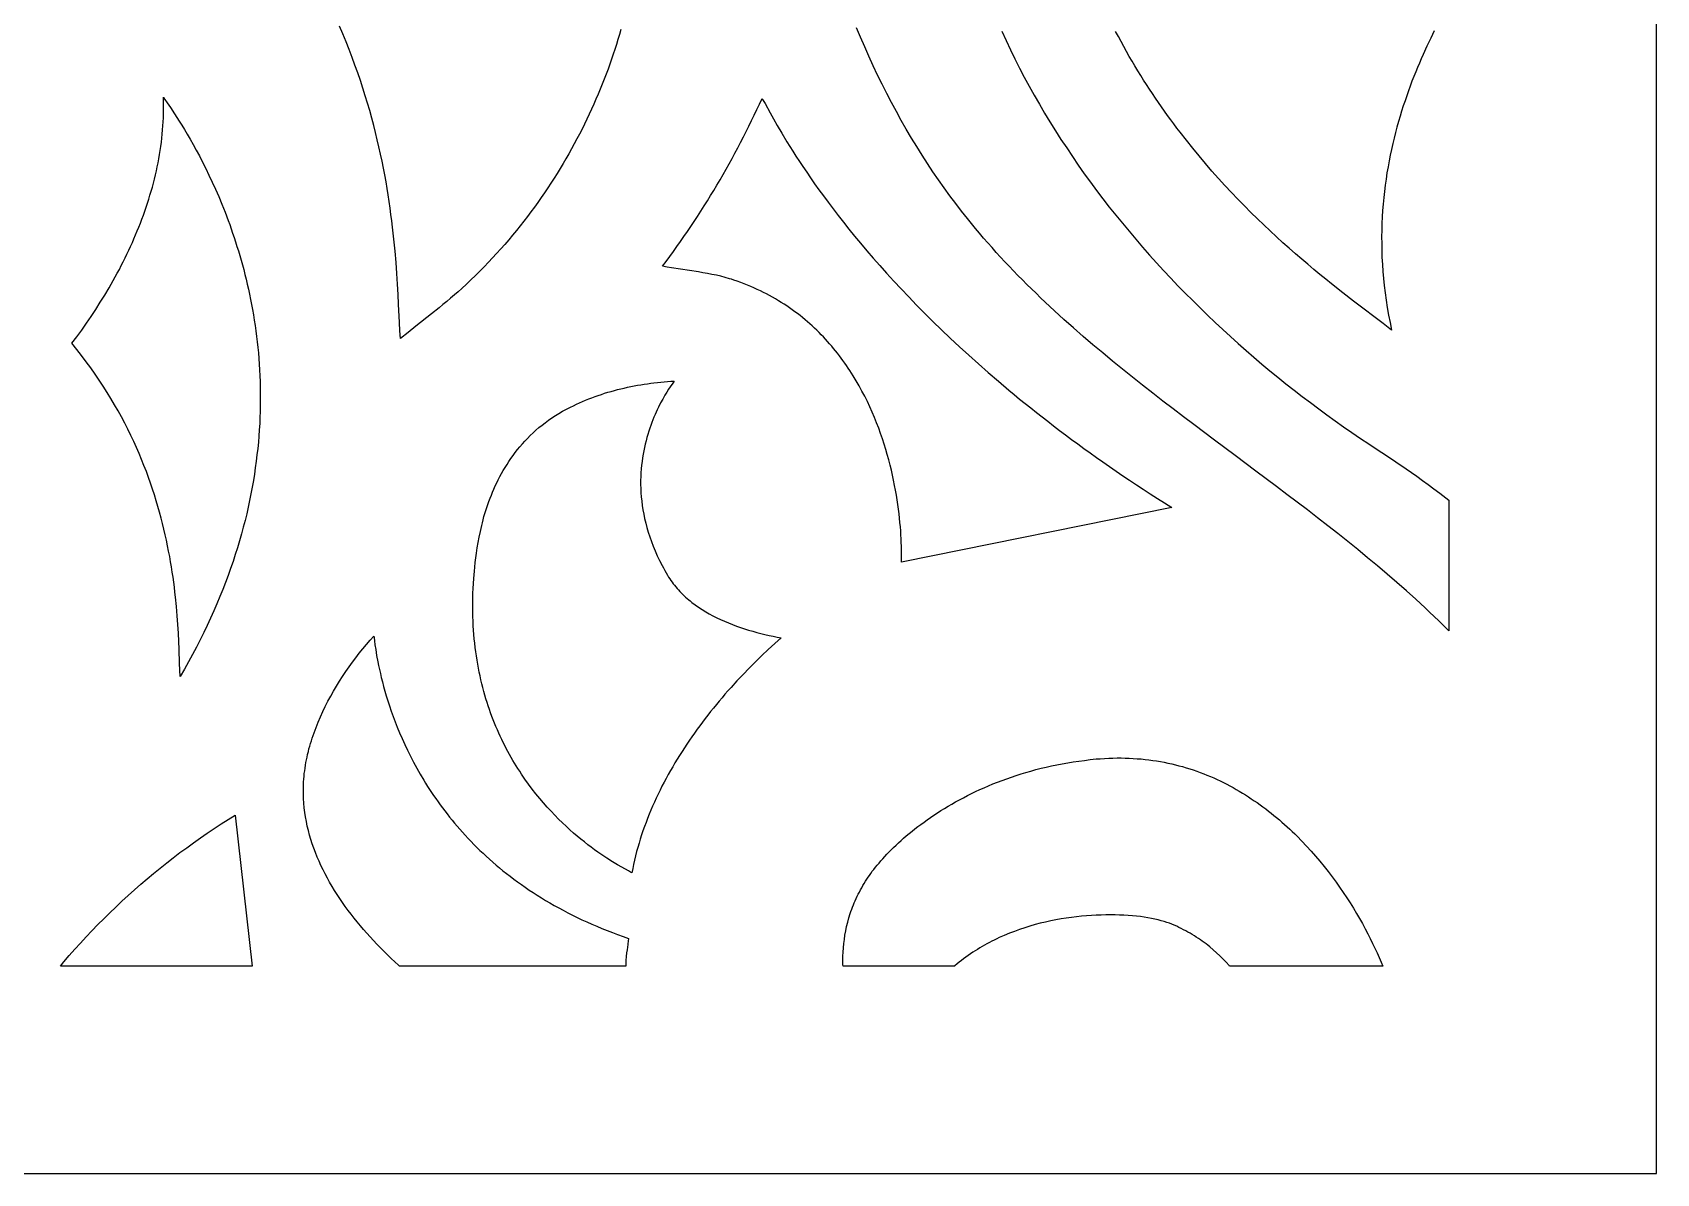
# Model space of a CAD drawing. Extents: x 1226 to 2426, y 1346 to 1566.
# Drawn here: x 2269.7 to 2426.2, y 1345.5 to 1455.5 of the extents above; entities that cross this region are included whole.
import ezdxf

# ---------------------------------------------------------------- set-up
doc = ezdxf.new("R2010")
doc.units = 0
doc.header["$MEASUREMENT"] = 0
doc.layers.add('LAYER_1', color=18, linetype='CONTINUOUS')

msp = doc.modelspace()

# ---------------------------------------------------------------- linework, layer by layer
at = {"layer": 'LAYER_1'}
for points in [[(1226.2, 1345.54), (2426.2, 1345.54), (2426.2, 1565.54), (1226.2, 1565.54)], [(2282.48, 1449.09), (2282.71, 1448.75), (2283.03, 1448.29), (2283.42, 1447.7), (2283.87, 1446.99), (2284.11, 1446.6), (2284.37, 1446.17), (2284.64, 1445.72), (2284.92, 1445.24), (2285.21, 1444.73), (2285.5, 1444.19), (2285.81, 1443.63), (2286.11, 1443.04), (2286.42, 1442.43), (2286.73, 1441.79), (2287.04, 1441.12), (2287.36, 1440.43), (2287.67, 1439.71), (2287.97, 1438.97), (2288.28, 1438.21), (2288.58, 1437.42), (2288.73, 1437.01), (2288.87, 1436.61), (2289.01, 1436.19), (2289.16, 1435.77), (2289.3, 1435.35), (2289.43, 1434.91), (2289.57, 1434.48), (2289.7, 1434.04), (2289.83, 1433.59), (2289.95, 1433.13), (2290.08, 1432.68), (2290.2, 1432.21), (2290.31, 1431.74), (2290.42, 1431.27), (2290.53, 1430.79), (2290.64, 1430.3), (2290.74, 1429.81), (2290.83, 1429.32), (2290.93, 1428.82), (2291.01, 1428.31), (2291.1, 1427.8), (2291.18, 1427.29), (2291.25, 1426.77), (2291.32, 1426.24), (2291.38, 1425.71), (2291.44, 1425.18), (2291.49, 1424.64), (2291.54, 1424.1), (2291.58, 1423.55), (2291.61, 1423), (2291.64, 1422.44), (2291.66, 1421.88), (2291.67, 1421.31), (2291.68, 1420.74), (2291.68, 1420.17), (2291.68, 1419.59), (2291.67, 1419.01), (2291.65, 1418.42), (2291.62, 1417.83), (2291.58, 1417.23), (2291.54, 1416.63), (2291.49, 1416.03), (2291.43, 1415.42), (2291.36, 1414.81), (2291.29, 1414.2), (2291.2, 1413.58), (2291.11, 1412.95), (2291.01, 1412.33), (2290.9, 1411.7), (2290.78, 1411.06), (2290.65, 1410.43), (2290.51, 1409.79), (2290.37, 1409.14), (2290.21, 1408.49), (2290.04, 1407.84), (2289.86, 1407.19), (2289.68, 1406.53), (2289.48, 1405.87), (2289.27, 1405.2), (2289.05, 1404.53), (2288.82, 1403.86), (2288.58, 1403.19), (2288.33, 1402.51), (2288.06, 1401.83), (2287.79, 1401.15), (2287.5, 1400.46), (2287.2, 1399.77), (2286.89, 1399.08), (2286.57, 1398.38), (2286.23, 1397.69), (2285.89, 1396.99), (2285.53, 1396.28), (2285.16, 1395.58), (2284.77, 1394.87), (2284.37, 1394.16), (2283.96, 1393.44), (2283.91, 1394.69), (2283.86, 1396.09), (2283.83, 1396.84), (2283.79, 1397.63), (2283.73, 1398.45), (2283.67, 1399.31), (2283.6, 1400.19), (2283.51, 1401.11), (2283.45, 1401.57), (2283.4, 1402.05), (2283.34, 1402.53), (2283.27, 1403.02), (2283.2, 1403.51), (2283.12, 1404.01), (2283.04, 1404.51), (2282.95, 1405.02), (2282.85, 1405.54), (2282.75, 1406.06), (2282.64, 1406.58), (2282.52, 1407.11), (2282.4, 1407.65), (2282.27, 1408.19), (2282.13, 1408.73), (2281.98, 1409.28), (2281.82, 1409.83), (2281.66, 1410.39), (2281.48, 1410.95), (2281.3, 1411.51), (2281.11, 1412.08), (2280.91, 1412.65), (2280.7, 1413.22), (2280.47, 1413.8), (2280.24, 1414.37), (2280, 1414.95), (2279.75, 1415.53), (2279.48, 1416.12), (2279.2, 1416.7), (2278.92, 1417.29), (2278.62, 1417.88), (2278.31, 1418.47), (2277.98, 1419.06), (2277.64, 1419.65), (2277.29, 1420.24), (2276.93, 1420.84), (2276.55, 1421.43), (2276.16, 1422.02), (2275.76, 1422.61), (2275.34, 1423.21), (2274.91, 1423.8), (2274.46, 1424.39), (2274, 1424.98), (2273.52, 1425.57), (2274, 1426.21), (2274.47, 1426.85), (2274.93, 1427.5), (2275.38, 1428.17), (2275.83, 1428.84), (2276.26, 1429.53), (2276.69, 1430.22), (2277.11, 1430.92), (2277.31, 1431.27), (2277.51, 1431.63), (2277.71, 1431.98), (2277.9, 1432.34), (2278.1, 1432.7), (2278.28, 1433.07), (2278.47, 1433.43), (2278.65, 1433.8), (2278.83, 1434.17), (2279.01, 1434.54), (2279.18, 1434.91), (2279.35, 1435.28), (2279.51, 1435.65), (2279.67, 1436.03), (2279.83, 1436.41), (2279.98, 1436.78), (2280.13, 1437.16), (2280.28, 1437.54), (2280.42, 1437.93), (2280.55, 1438.31), (2280.68, 1438.69), (2280.81, 1439.08), (2280.94, 1439.47), (2281.05, 1439.85), (2281.17, 1440.24), (2281.28, 1440.63), (2281.38, 1441.02), (2281.48, 1441.41), (2281.58, 1441.8), (2281.67, 1442.19), (2281.75, 1442.58), (2281.83, 1442.98), (2281.91, 1443.37), (2281.97, 1443.77), (2282.04, 1444.16), (2282.1, 1444.55), (2282.15, 1444.95), (2282.2, 1445.35), (2282.24, 1445.74), (2282.27, 1446.14), (2282.3, 1446.53), (2282.33, 1446.93), (2282.34, 1447.32), (2282.36, 1447.72), (2282.36, 1448.12), (2282.36, 1448.51), (2282.35, 1448.91), (2282.34, 1449.3)], [(2340.07, 1449.08), (2340.14, 1448.97), (2340.31, 1448.68), (2340.79, 1447.8), (2341.11, 1447.22), (2341.49, 1446.56), (2341.93, 1445.82), (2342.42, 1444.99), (2342.7, 1444.55), (2342.99, 1444.09), (2343.29, 1443.61), (2343.62, 1443.11), (2343.96, 1442.6), (2344.32, 1442.07), (2344.69, 1441.52), (2345.09, 1440.95), (2345.5, 1440.37), (2345.93, 1439.78), (2346.38, 1439.17), (2346.86, 1438.54), (2347.35, 1437.9), (2347.86, 1437.25), (2348.39, 1436.58), (2348.94, 1435.9), (2349.51, 1435.21), (2350.11, 1434.5), (2350.73, 1433.79), (2351.36, 1433.06), (2352.02, 1432.32), (2352.71, 1431.57), (2353.42, 1430.81), (2354.15, 1430.04), (2354.9, 1429.26), (2355.68, 1428.47), (2356.48, 1427.68), (2357.31, 1426.88), (2358.16, 1426.06), (2359.03, 1425.24), (2359.94, 1424.42), (2360.86, 1423.59), (2361.82, 1422.75), (2362.8, 1421.91), (2363.81, 1421.06), (2364.32, 1420.63), (2364.84, 1420.2), (2365.37, 1419.77), (2365.91, 1419.35), (2366.45, 1418.91), (2367, 1418.48), (2367.55, 1418.05), (2368.11, 1417.62), (2368.68, 1417.18), (2369.26, 1416.75), (2369.84, 1416.31), (2370.44, 1415.88), (2371.03, 1415.44), (2371.64, 1415.01), (2372.25, 1414.57), (2372.87, 1414.13), (2373.5, 1413.69), (2374.14, 1413.25), (2374.78, 1412.81), (2375.43, 1412.38), (2376.09, 1411.94), (2376.75, 1411.5), (2377.43, 1411.06), (2378.11, 1410.62), (2378.8, 1410.18), (2379.49, 1409.74), (2353.45, 1404.46), (2353.46, 1404.74), (2353.46, 1405.04), (2353.46, 1405.35), (2353.46, 1405.67), (2353.45, 1406.01), (2353.44, 1406.36), (2353.42, 1406.72), (2353.4, 1407.1), (2353.38, 1407.49), (2353.35, 1407.89), (2353.31, 1408.29), (2353.27, 1408.71), (2353.22, 1409.14), (2353.16, 1409.58), (2353.1, 1410.03), (2353.04, 1410.48), (2352.96, 1410.94), (2352.88, 1411.41), (2352.79, 1411.88), (2352.69, 1412.37), (2352.59, 1412.85), (2352.48, 1413.34), (2352.36, 1413.84), (2352.23, 1414.34), (2352.09, 1414.84), (2351.94, 1415.35), (2351.78, 1415.86), (2351.62, 1416.37), (2351.44, 1416.88), (2351.26, 1417.39), (2351.06, 1417.91), (2350.85, 1418.42), (2350.64, 1418.93), (2350.41, 1419.44), (2350.17, 1419.95), (2349.92, 1420.46), (2349.65, 1420.96), (2349.38, 1421.46), (2349.09, 1421.96), (2348.79, 1422.45), (2348.48, 1422.94), (2348.32, 1423.18), (2348.16, 1423.42), (2347.99, 1423.66), (2347.82, 1423.9), (2347.65, 1424.14), (2347.47, 1424.37), (2347.29, 1424.61), (2347.11, 1424.84), (2346.92, 1425.07), (2346.73, 1425.29), (2346.53, 1425.52), (2346.34, 1425.74), (2346.14, 1425.96), (2345.93, 1426.18), (2345.72, 1426.4), (2345.51, 1426.61), (2345.29, 1426.83), (2345.07, 1427.04), (2344.85, 1427.24), (2344.62, 1427.45), (2344.39, 1427.65), (2344.16, 1427.85), (2343.92, 1428.05), (2343.68, 1428.24), (2343.43, 1428.43), (2343.18, 1428.62), (2342.93, 1428.8), (2342.67, 1428.99), (2342.41, 1429.17), (2342.14, 1429.34), (2341.87, 1429.51), (2341.59, 1429.68), (2341.31, 1429.85), (2341.03, 1430.01), (2340.74, 1430.17), (2340.45, 1430.33), (2340.16, 1430.48), (2339.86, 1430.63), (2339.55, 1430.77), (2339.24, 1430.91), (2338.93, 1431.05), (2338.61, 1431.18), (2338.29, 1431.31), (2337.97, 1431.43), (2337.63, 1431.56), (2337.3, 1431.67), (2337.09, 1431.74), (2336.88, 1431.8), (2336.46, 1431.92), (2336.04, 1432.03), (2335.62, 1432.13), (2335.19, 1432.22), (2334.76, 1432.3), (2334.33, 1432.38), (2333.9, 1432.45), (2333.03, 1432.58), (2332.16, 1432.71), (2331.3, 1432.84), (2330.87, 1432.92), (2330.44, 1433), (2330.79, 1433.47), (2331.13, 1433.94), (2331.48, 1434.42), (2331.82, 1434.89), (2332.16, 1435.38), (2332.5, 1435.86), (2332.83, 1436.34), (2333.16, 1436.83), (2333.48, 1437.32), (2333.8, 1437.81), (2334.12, 1438.31), (2334.44, 1438.81), (2334.75, 1439.31), (2335.06, 1439.81), (2335.37, 1440.31), (2335.67, 1440.82), (2335.97, 1441.32), (2336.26, 1441.83), (2336.55, 1442.35), (2336.84, 1442.86), (2337.13, 1443.38), (2337.41, 1443.89), (2337.69, 1444.41), (2337.96, 1444.93), (2338.23, 1445.46), (2338.5, 1445.98), (2338.76, 1446.51), (2339.02, 1447.04), (2339.27, 1447.57), (2339.53, 1448.1), (2339.77, 1448.63), (2340.02, 1449.17)], [(2331.42, 1421.74), (2331.18, 1421.38), (2331.02, 1421.15), (2330.85, 1420.87), (2330.66, 1420.56), (2330.46, 1420.2), (2330.25, 1419.82), (2330.04, 1419.4), (2329.93, 1419.17), (2329.83, 1418.94), (2329.72, 1418.7), (2329.61, 1418.45), (2329.51, 1418.19), (2329.41, 1417.93), (2329.31, 1417.66), (2329.21, 1417.38), (2329.11, 1417.09), (2329.02, 1416.79), (2328.93, 1416.49), (2328.85, 1416.18), (2328.77, 1415.86), (2328.69, 1415.54), (2328.63, 1415.21), (2328.56, 1414.87), (2328.51, 1414.53), (2328.46, 1414.18), (2328.41, 1413.82), (2328.38, 1413.46), (2328.35, 1413.09), (2328.33, 1412.72), (2328.32, 1412.34), (2328.32, 1411.95), (2328.33, 1411.56), (2328.35, 1411.16), (2328.38, 1410.76), (2328.43, 1410.35), (2328.48, 1409.94), (2328.54, 1409.52), (2328.62, 1409.1), (2328.71, 1408.67), (2328.81, 1408.23), (2328.93, 1407.8), (2329.06, 1407.36), (2329.2, 1406.91), (2329.36, 1406.46), (2329.53, 1406.01), (2329.72, 1405.55), (2329.93, 1405.09), (2330.15, 1404.62), (2330.39, 1404.15), (2330.52, 1403.92), (2330.65, 1403.68), (2330.78, 1403.45), (2330.92, 1403.21), (2331.02, 1403.04), (2331.13, 1402.88), (2331.24, 1402.71), (2331.35, 1402.56), (2331.47, 1402.4), (2331.59, 1402.25), (2331.71, 1402.09), (2331.84, 1401.95), (2331.97, 1401.8), (2332.1, 1401.66), (2332.23, 1401.52), (2332.37, 1401.38), (2332.51, 1401.24), (2332.66, 1401.11), (2332.81, 1400.98), (2332.96, 1400.85), (2333.11, 1400.73), (2333.26, 1400.6), (2333.58, 1400.36), (2333.91, 1400.13), (2334.24, 1399.91), (2334.59, 1399.7), (2334.94, 1399.5), (2335.29, 1399.3), (2335.66, 1399.12), (2336.03, 1398.94), (2336.4, 1398.77), (2336.78, 1398.61), (2337.16, 1398.46), (2337.55, 1398.31), (2337.94, 1398.18), (2338.33, 1398.05), (2338.73, 1397.92), (2339.12, 1397.81), (2339.52, 1397.7), (2339.91, 1397.6), (2340.3, 1397.5), (2340.7, 1397.41), (2341.09, 1397.33), (2341.48, 1397.25), (2341.86, 1397.18), (2341.24, 1396.62), (2340.62, 1396.05), (2340, 1395.47), (2339.39, 1394.87), (2338.79, 1394.27), (2338.19, 1393.65), (2337.6, 1393.02), (2337.03, 1392.39), (2336.74, 1392.06), (2336.45, 1391.74), (2336.17, 1391.41), (2335.89, 1391.08), (2335.62, 1390.75), (2335.34, 1390.41), (2335.07, 1390.08), (2334.81, 1389.74), (2334.54, 1389.39), (2334.28, 1389.05), (2334.02, 1388.7), (2333.76, 1388.36), (2333.51, 1388), (2333.26, 1387.65), (2333.02, 1387.3), (2332.78, 1386.94), (2332.54, 1386.58), (2332.31, 1386.22), (2332.08, 1385.85), (2331.85, 1385.49), (2331.63, 1385.12), (2331.41, 1384.75), (2331.2, 1384.38), (2330.99, 1384), (2330.78, 1383.63), (2330.58, 1383.25), (2330.38, 1382.87), (2330.19, 1382.49), (2330.01, 1382.11), (2329.82, 1381.72), (2329.65, 1381.34), (2329.48, 1380.95), (2329.31, 1380.56), (2329.15, 1380.17), (2328.99, 1379.77), (2328.84, 1379.38), (2328.69, 1378.98), (2328.55, 1378.58), (2328.42, 1378.18), (2328.29, 1377.78), (2328.17, 1377.38), (2328.05, 1376.98), (2327.94, 1376.57), (2327.83, 1376.16), (2327.74, 1375.75), (2327.64, 1375.34), (2327.56, 1374.93), (2327.48, 1374.52), (2327.35, 1374.59), (2327.14, 1374.71), (2326.5, 1375.06), (2326.08, 1375.31), (2325.6, 1375.6), (2325.08, 1375.93), (2324.79, 1376.12), (2324.5, 1376.32), (2324.2, 1376.53), (2323.89, 1376.75), (2323.57, 1376.99), (2323.24, 1377.24), (2322.9, 1377.5), (2322.56, 1377.78), (2322.22, 1378.06), (2321.86, 1378.36), (2321.51, 1378.68), (2321.15, 1379.01), (2320.79, 1379.35), (2320.42, 1379.71), (2320.06, 1380.07), (2319.69, 1380.46), (2319.33, 1380.86), (2318.96, 1381.27), (2318.6, 1381.7), (2318.24, 1382.14), (2317.88, 1382.59), (2317.53, 1383.07), (2317.18, 1383.55), (2316.84, 1384.05), (2316.67, 1384.31), (2316.5, 1384.57), (2316.34, 1384.83), (2316.17, 1385.1), (2316.01, 1385.37), (2315.85, 1385.65), (2315.69, 1385.93), (2315.54, 1386.21), (2315.38, 1386.5), (2315.23, 1386.79), (2315.08, 1387.09), (2314.94, 1387.39), (2314.8, 1387.69), (2314.65, 1388), (2314.52, 1388.31), (2314.38, 1388.63), (2314.25, 1388.95), (2314.12, 1389.28), (2314, 1389.6), (2313.87, 1389.94), (2313.75, 1390.27), (2313.64, 1390.61), (2313.53, 1390.96), (2313.42, 1391.31), (2313.31, 1391.66), (2313.21, 1392.02), (2313.12, 1392.38), (2313.03, 1392.75), (2312.94, 1393.12), (2312.85, 1393.5), (2312.77, 1393.88), (2312.7, 1394.26), (2312.63, 1394.65), (2312.56, 1395.04), (2312.5, 1395.44), (2312.44, 1395.84), (2312.39, 1396.25), (2312.34, 1396.66), (2312.3, 1397.07), (2312.26, 1397.49), (2312.23, 1397.92), (2312.2, 1398.35), (2312.18, 1398.78), (2312.17, 1399.22), (2312.16, 1399.66), (2312.15, 1400.11), (2312.15, 1400.56), (2312.16, 1401.01), (2312.17, 1401.47), (2312.19, 1401.94), (2312.22, 1402.41), (2312.25, 1402.89), (2312.31, 1403.6), (2312.34, 1404), (2312.39, 1404.43), (2312.44, 1404.88), (2312.5, 1405.35), (2312.58, 1405.85), (2312.66, 1406.36), (2312.76, 1406.89), (2312.88, 1407.44), (2313.01, 1408), (2313.08, 1408.28), (2313.15, 1408.57), (2313.23, 1408.86), (2313.32, 1409.15), (2313.41, 1409.44), (2313.5, 1409.74), (2313.6, 1410.03), (2313.71, 1410.33), (2313.82, 1410.63), (2313.94, 1410.93), (2314.06, 1411.23), (2314.19, 1411.52), (2314.32, 1411.82), (2314.46, 1412.12), (2314.61, 1412.42), (2314.76, 1412.72), (2314.92, 1413.02), (2315.09, 1413.31), (2315.26, 1413.61), (2315.45, 1413.9), (2315.63, 1414.19), (2315.83, 1414.48), (2316.03, 1414.76), (2316.25, 1415.05), (2316.47, 1415.33), (2316.69, 1415.6), (2316.93, 1415.88), (2317.17, 1416.15), (2317.42, 1416.41), (2317.69, 1416.68), (2317.96, 1416.93), (2318.24, 1417.19), (2318.52, 1417.44), (2318.82, 1417.68), (2319.13, 1417.92), (2319.45, 1418.15), (2319.77, 1418.38), (2320.11, 1418.6), (2320.45, 1418.81), (2320.81, 1419.02), (2321.18, 1419.23), (2321.55, 1419.42), (2321.84, 1419.56), (2322.14, 1419.7), (2322.43, 1419.83), (2322.73, 1419.96), (2323.02, 1420.09), (2323.32, 1420.21), (2323.63, 1420.32), (2323.93, 1420.44), (2324.24, 1420.55), (2324.54, 1420.65), (2324.85, 1420.75), (2325.16, 1420.85), (2325.47, 1420.94), (2325.79, 1421.03), (2326.1, 1421.11), (2326.42, 1421.19), (2326.73, 1421.26), (2327.05, 1421.34), (2327.37, 1421.4), (2327.69, 1421.47), (2328.01, 1421.53), (2328.33, 1421.58), (2328.65, 1421.63), (2328.97, 1421.68), (2329.29, 1421.73), (2329.61, 1421.77), (2329.94, 1421.8), (2330.26, 1421.83), (2330.58, 1421.86), (2330.9, 1421.89), (2331.22, 1421.91), (2331.55, 1421.92)], [(2302.64, 1397.17), (2302.68, 1396.9), (2302.73, 1396.52), (2302.8, 1396.05), (2302.89, 1395.49), (2303.01, 1394.85), (2303.08, 1394.5), (2303.16, 1394.14), (2303.25, 1393.75), (2303.34, 1393.35), (2303.45, 1392.93), (2303.56, 1392.5), (2303.69, 1392.05), (2303.82, 1391.59), (2303.97, 1391.11), (2304.13, 1390.62), (2304.3, 1390.12), (2304.48, 1389.61), (2304.67, 1389.09), (2304.88, 1388.56), (2305.1, 1388.02), (2305.34, 1387.47), (2305.59, 1386.91), (2305.86, 1386.35), (2306.14, 1385.78), (2306.44, 1385.2), (2306.75, 1384.62), (2307.08, 1384.04), (2307.43, 1383.45), (2307.61, 1383.16), (2307.8, 1382.86), (2307.99, 1382.57), (2308.18, 1382.27), (2308.38, 1381.98), (2308.59, 1381.68), (2308.8, 1381.38), (2309.01, 1381.09), (2309.23, 1380.79), (2309.45, 1380.49), (2309.68, 1380.2), (2309.92, 1379.9), (2310.15, 1379.6), (2310.4, 1379.31), (2310.65, 1379.02), (2310.9, 1378.72), (2311.16, 1378.43), (2311.43, 1378.14), (2311.7, 1377.85), (2311.98, 1377.56), (2312.26, 1377.27), (2312.55, 1376.98), (2312.84, 1376.69), (2313.14, 1376.41), (2313.45, 1376.12), (2313.76, 1375.84), (2314.07, 1375.56), (2314.4, 1375.28), (2314.73, 1375.01), (2315.06, 1374.73), (2315.4, 1374.46), (2315.75, 1374.19), (2316.1, 1373.92), (2316.46, 1373.66), (2316.83, 1373.39), (2317.2, 1373.13), (2317.58, 1372.87), (2317.97, 1372.62), (2318.36, 1372.36), (2318.76, 1372.11), (2319.17, 1371.87), (2319.58, 1371.62), (2320, 1371.38), (2320.43, 1371.14), (2320.86, 1370.91), (2321.3, 1370.68), (2321.75, 1370.45), (2322.21, 1370.23), (2322.67, 1370.01), (2323.14, 1369.79), (2323.62, 1369.58), (2324.1, 1369.37), (2324.59, 1369.16), (2325.09, 1368.96), (2325.6, 1368.76), (2326.11, 1368.57), (2326.63, 1368.38), (2327.16, 1368.2), (2327.15, 1368.12), (2327.13, 1368), (2327.08, 1367.63), (2327.01, 1367.11), (2326.97, 1366.8), (2326.94, 1366.45), (2326.91, 1366.06), (2326.89, 1365.64), (2326.89, 1365.54), (2305.09, 1365.54), (2305, 1365.61), (2304.64, 1365.94), (2304.29, 1366.28), (2303.94, 1366.61), (2303.6, 1366.95), (2303.26, 1367.3), (2302.92, 1367.64), (2302.59, 1367.99), (2302.27, 1368.34), (2301.95, 1368.7), (2301.63, 1369.06), (2301.32, 1369.42), (2301.02, 1369.79), (2300.72, 1370.16), (2300.43, 1370.53), (2300.15, 1370.9), (2299.87, 1371.28), (2299.6, 1371.66), (2299.34, 1372.05), (2299.08, 1372.43), (2298.83, 1372.82), (2298.59, 1373.22), (2298.36, 1373.61), (2298.14, 1374.01), (2297.93, 1374.42), (2297.72, 1374.82), (2297.52, 1375.23), (2297.34, 1375.64), (2297.16, 1376.05), (2296.99, 1376.47), (2296.84, 1376.89), (2296.69, 1377.31), (2296.56, 1377.74), (2296.43, 1378.17), (2296.32, 1378.6), (2296.21, 1379.03), (2296.12, 1379.47), (2296.04, 1379.91), (2295.98, 1380.35), (2295.92, 1380.8), (2295.88, 1381.25), (2295.85, 1381.7), (2295.83, 1381.96), (2295.83, 1382.23), (2295.83, 1382.5), (2295.83, 1382.76), (2295.84, 1383.03), (2295.85, 1383.29), (2295.87, 1383.56), (2295.89, 1383.83), (2295.92, 1384.09), (2295.96, 1384.36), (2295.99, 1384.62), (2296.03, 1384.89), (2296.08, 1385.15), (2296.13, 1385.42), (2296.19, 1385.68), (2296.24, 1385.94), (2296.31, 1386.21), (2296.37, 1386.47), (2296.44, 1386.73), (2296.52, 1386.99), (2296.6, 1387.25), (2296.68, 1387.51), (2296.77, 1387.77), (2296.86, 1388.03), (2296.95, 1388.29), (2297.05, 1388.54), (2297.15, 1388.8), (2297.25, 1389.06), (2297.47, 1389.56), (2297.7, 1390.07), (2297.94, 1390.57), (2298.19, 1391.06), (2298.46, 1391.55), (2298.73, 1392.04), (2299.01, 1392.51), (2299.31, 1392.99), (2299.61, 1393.46), (2299.92, 1393.92), (2300.23, 1394.37), (2300.56, 1394.82), (2300.89, 1395.26), (2301.22, 1395.69), (2301.56, 1396.12), (2301.91, 1396.54), (2302.26, 1396.94), (2302.61, 1397.35)], [(2375.01, 1385.59), (2375.4, 1385.58), (2375.79, 1385.56), (2376.17, 1385.53), (2376.55, 1385.5), (2376.93, 1385.46), (2377.3, 1385.42), (2377.67, 1385.37), (2378.04, 1385.31), (2378.41, 1385.25), (2378.77, 1385.18), (2379.13, 1385.11), (2379.49, 1385.03), (2379.84, 1384.94), (2380.19, 1384.85), (2380.54, 1384.76), (2380.89, 1384.66), (2381.23, 1384.55), (2381.57, 1384.44), (2381.9, 1384.32), (2382.24, 1384.2), (2382.57, 1384.07), (2382.89, 1383.94), (2383.22, 1383.81), (2383.54, 1383.67), (2383.86, 1383.52), (2384.17, 1383.38), (2384.49, 1383.22), (2384.79, 1383.07), (2385.1, 1382.91), (2385.4, 1382.74), (2385.71, 1382.57), (2386, 1382.4), (2386.3, 1382.22), (2386.59, 1382.04), (2386.88, 1381.86), (2387.16, 1381.67), (2387.45, 1381.48), (2387.73, 1381.29), (2388, 1381.09), (2388.28, 1380.89), (2388.55, 1380.69), (2388.82, 1380.48), (2389.08, 1380.27), (2389.34, 1380.06), (2389.6, 1379.85), (2389.86, 1379.63), (2390.11, 1379.41), (2390.36, 1379.19), (2390.61, 1378.97), (2390.86, 1378.74), (2391.1, 1378.51), (2391.34, 1378.28), (2391.57, 1378.05), (2392.03, 1377.58), (2392.49, 1377.1), (2392.92, 1376.62), (2393.35, 1376.13), (2393.77, 1375.64), (2394.17, 1375.14), (2394.57, 1374.64), (2394.95, 1374.14), (2395.32, 1373.64), (2395.67, 1373.13), (2396.02, 1372.63), (2396.36, 1372.12), (2396.68, 1371.62), (2396.99, 1371.12), (2397.29, 1370.62), (2397.58, 1370.12), (2397.86, 1369.63), (2398.12, 1369.14), (2398.38, 1368.66), (2398.62, 1368.19), (2398.85, 1367.72), (2399.07, 1367.25), (2399.28, 1366.8), (2399.47, 1366.36), (2399.66, 1365.92), (2399.82, 1365.54), (2385.05, 1365.54), (2385.02, 1365.58), (2384.74, 1365.9), (2384.44, 1366.21), (2384.14, 1366.52), (2383.82, 1366.82), (2383.49, 1367.11), (2383.15, 1367.4), (2382.98, 1367.54), (2382.8, 1367.68), (2382.62, 1367.81), (2382.43, 1367.94), (2382.25, 1368.08), (2382.06, 1368.21), (2381.86, 1368.33), (2381.67, 1368.46), (2381.47, 1368.58), (2381.26, 1368.7), (2381.05, 1368.82), (2380.84, 1368.93), (2380.63, 1369.04), (2380.41, 1369.15), (2380.19, 1369.26), (2379.97, 1369.37), (2379.74, 1369.47), (2379.51, 1369.57), (2379.28, 1369.66), (2379.03, 1369.75), (2378.77, 1369.83), (2378.48, 1369.91), (2378.19, 1369.99), (2377.87, 1370.06), (2377.55, 1370.13), (2377.2, 1370.19), (2376.85, 1370.24), (2376.48, 1370.3), (2376.1, 1370.34), (2375.71, 1370.38), (2375.31, 1370.41), (2374.89, 1370.44), (2374.47, 1370.46), (2374.04, 1370.47), (2373.59, 1370.48), (2373.15, 1370.47), (2372.69, 1370.46), (2372.22, 1370.45), (2371.75, 1370.42), (2371.28, 1370.39), (2370.8, 1370.34), (2370.31, 1370.29), (2369.82, 1370.23), (2369.33, 1370.16), (2368.83, 1370.08), (2368.33, 1369.99), (2367.83, 1369.89), (2367.33, 1369.78), (2366.83, 1369.66), (2366.33, 1369.53), (2365.83, 1369.38), (2365.33, 1369.23), (2364.83, 1369.06), (2364.34, 1368.88), (2363.85, 1368.7), (2363.36, 1368.49), (2362.88, 1368.28), (2362.64, 1368.17), (2362.4, 1368.05), (2362.16, 1367.93), (2361.92, 1367.81), (2361.69, 1367.69), (2361.46, 1367.56), (2361.23, 1367.43), (2361, 1367.29), (2360.77, 1367.15), (2360.54, 1367.01), (2360.32, 1366.87), (2360.1, 1366.72), (2359.88, 1366.56), (2359.66, 1366.41), (2359.44, 1366.25), (2359.23, 1366.08), (2359.02, 1365.92), (2358.81, 1365.75), (2358.61, 1365.57), (2358.57, 1365.54), (2347.83, 1365.54), (2347.82, 1365.67), (2347.81, 1366.07), (2347.82, 1366.48), (2347.83, 1366.88), (2347.86, 1367.29), (2347.9, 1367.7), (2347.95, 1368.11), (2348.01, 1368.52), (2348.08, 1368.94), (2348.17, 1369.35), (2348.27, 1369.77), (2348.39, 1370.18), (2348.52, 1370.6), (2348.59, 1370.8), (2348.66, 1371.01), (2348.74, 1371.22), (2348.82, 1371.43), (2348.91, 1371.64), (2349, 1371.84), (2349.09, 1372.05), (2349.19, 1372.26), (2349.29, 1372.47), (2349.4, 1372.67), (2349.5, 1372.88), (2349.62, 1373.09), (2349.74, 1373.29), (2349.86, 1373.5), (2349.98, 1373.71), (2350.11, 1373.91), (2350.23, 1374.1), (2350.36, 1374.28), (2350.5, 1374.47), (2350.64, 1374.67), (2350.79, 1374.86), (2350.95, 1375.06), (2351.11, 1375.27), (2351.29, 1375.47), (2351.47, 1375.68), (2351.65, 1375.89), (2351.85, 1376.1), (2352.05, 1376.32), (2352.26, 1376.54), (2352.47, 1376.75), (2352.7, 1376.97), (2352.93, 1377.19), (2353.17, 1377.42), (2353.41, 1377.64), (2353.66, 1377.86), (2353.92, 1378.08), (2354.19, 1378.31), (2354.47, 1378.53), (2354.75, 1378.76), (2355.03, 1378.98), (2355.33, 1379.2), (2355.63, 1379.42), (2355.94, 1379.65), (2356.26, 1379.87), (2356.58, 1380.08), (2356.91, 1380.3), (2357.25, 1380.52), (2357.6, 1380.73), (2357.95, 1380.94), (2358.31, 1381.15), (2358.67, 1381.36), (2359.04, 1381.57), (2359.42, 1381.77), (2359.81, 1381.97), (2360.2, 1382.16), (2360.6, 1382.36), (2361.01, 1382.55), (2361.42, 1382.73), (2361.84, 1382.91), (2362.27, 1383.09), (2362.7, 1383.26), (2363.14, 1383.43), (2363.59, 1383.6), (2364.04, 1383.76), (2364.5, 1383.91), (2364.97, 1384.06), (2365.44, 1384.2), (2365.92, 1384.34), (2366.41, 1384.48), (2366.9, 1384.6), (2367.4, 1384.72), (2367.91, 1384.84), (2368.42, 1384.94), (2368.94, 1385.04), (2369.47, 1385.14), (2370, 1385.22), (2370.54, 1385.3), (2371.09, 1385.37), (2371.64, 1385.44), (2372.2, 1385.5), (2372.61, 1385.53), (2373.01, 1385.56), (2373.42, 1385.58), (2373.82, 1385.59), (2374.22, 1385.6), (2374.62, 1385.6)], [(2290.91, 1365.54), (2272.42, 1365.54), (2272.75, 1365.94), (2273.28, 1366.55), (2273.81, 1367.16), (2274.36, 1367.76), (2274.91, 1368.35), (2275.46, 1368.94), (2276.03, 1369.53), (2276.6, 1370.1), (2277.18, 1370.67), (2277.76, 1371.23), (2278.35, 1371.79), (2278.95, 1372.34), (2279.55, 1372.88), (2280.16, 1373.42), (2280.78, 1373.94), (2281.4, 1374.46), (2282.03, 1374.98), (2282.66, 1375.48), (2283.3, 1375.98), (2283.94, 1376.47), (2284.59, 1376.95), (2285.25, 1377.43), (2285.91, 1377.89), (2286.57, 1378.35), (2287.24, 1378.8), (2287.91, 1379.24), (2288.59, 1379.67), (2289.27, 1380.1)]]:
    msp.add_lwpolyline(points, close=True, dxfattribs=at)
for points in [[(2326.43, 1455.81), (2326.29, 1455.34), (2326.14, 1454.86), (2326, 1454.38), (2325.84, 1453.91), (2325.68, 1453.43), (2325.52, 1452.95), (2325.35, 1452.47), (2325.18, 1451.99), (2325, 1451.51), (2324.81, 1451.03), (2324.62, 1450.55), (2324.43, 1450.06), (2324.23, 1449.58), (2324.02, 1449.1), (2323.81, 1448.62), (2323.6, 1448.14), (2323.37, 1447.66), (2323.15, 1447.18), (2322.91, 1446.7), (2322.68, 1446.22), (2322.43, 1445.74), (2322.18, 1445.27), (2321.93, 1444.79), (2321.67, 1444.31), (2321.4, 1443.84), (2321.13, 1443.37), (2320.85, 1442.89), (2320.57, 1442.42), (2320.28, 1441.95), (2319.98, 1441.48), (2319.68, 1441.01), (2319.38, 1440.55), (2319.07, 1440.09), (2318.75, 1439.62), (2318.42, 1439.16), (2318.09, 1438.7), (2317.76, 1438.25), (2317.41, 1437.79), (2317.07, 1437.34), (2316.71, 1436.89), (2316.35, 1436.44), (2315.98, 1436), (2315.61, 1435.55), (2315.23, 1435.11), (2314.85, 1434.67), (2314.45, 1434.24), (2314.06, 1433.81), (2313.65, 1433.38), (2313.24, 1432.95), (2312.82, 1432.53), (2312.4, 1432.11), (2311.97, 1431.69), (2311.53, 1431.28), (2311.09, 1430.86), (2310.73, 1430.54), (2310.38, 1430.23), (2310.01, 1429.92), (2309.65, 1429.61), (2309.28, 1429.3), (2308.91, 1429), (2308.17, 1428.4), (2306.67, 1427.21), (2305.92, 1426.62), (2305.18, 1426.02), (2305.13, 1426.78), (2305.09, 1427.58), (2305.01, 1429.34), (2304.96, 1430.28), (2304.9, 1431.27), (2304.84, 1432.29), (2304.76, 1433.36), (2304.66, 1434.46), (2304.61, 1435.03), (2304.55, 1435.6), (2304.49, 1436.19), (2304.42, 1436.78), (2304.35, 1437.38), (2304.27, 1437.99), (2304.19, 1438.61), (2304.1, 1439.23), (2304, 1439.87), (2303.9, 1440.51), (2303.79, 1441.15), (2303.67, 1441.81), (2303.54, 1442.47), (2303.41, 1443.14), (2303.26, 1443.82), (2303.11, 1444.5), (2302.95, 1445.19), (2302.78, 1445.88), (2302.61, 1446.58), (2302.42, 1447.29), (2302.22, 1448), (2302.01, 1448.72), (2301.79, 1449.44), (2301.56, 1450.17), (2301.32, 1450.9), (2301.07, 1451.64), (2300.8, 1452.38), (2300.53, 1453.13), (2300.24, 1453.88), (2299.94, 1454.64), (2299.62, 1455.4), (2299.3, 1456.16)], [(2363.12, 1455.66), (2363.53, 1454.76), (2363.95, 1453.87), (2364.39, 1452.99), (2364.83, 1452.1), (2365.29, 1451.23), (2365.76, 1450.35), (2366.24, 1449.49), (2366.74, 1448.63), (2367.24, 1447.77), (2367.76, 1446.92), (2368.28, 1446.07), (2368.82, 1445.23), (2369.37, 1444.4), (2369.93, 1443.57), (2370.49, 1442.74), (2371.07, 1441.92), (2371.66, 1441.11), (2372.26, 1440.31), (2372.86, 1439.51), (2373.48, 1438.71), (2374.1, 1437.92), (2374.74, 1437.14), (2375.38, 1436.37), (2376.03, 1435.6), (2376.69, 1434.84), (2377.35, 1434.08), (2378.03, 1433.33), (2378.71, 1432.59), (2379.4, 1431.85), (2380.09, 1431.12), (2380.8, 1430.4), (2381.51, 1429.69), (2382.22, 1428.98), (2382.95, 1428.28), (2383.68, 1427.58), (2384.41, 1426.9), (2385.15, 1426.22), (2385.9, 1425.54), (2386.65, 1424.88), (2387.41, 1424.22), (2388.18, 1423.57), (2388.94, 1422.93), (2389.72, 1422.3), (2390.5, 1421.67), (2391.28, 1421.06), (2392.06, 1420.45), (2392.85, 1419.85), (2393.65, 1419.25), (2394.45, 1418.67), (2395.25, 1418.09), (2396.05, 1417.52), (2396.86, 1416.96), (2397.67, 1416.41), (2398.49, 1415.87), (2399.3, 1415.33), (2400.17, 1414.77), (2401.09, 1414.15), (2402.08, 1413.48), (2402.59, 1413.12), (2403.12, 1412.75), (2403.65, 1412.36), (2404.2, 1411.97), (2404.76, 1411.55), (2405.33, 1411.13), (2405.9, 1410.68), (2406.2, 1410.45), (2406.2, 1397.85), (2406.08, 1397.96), (2405.65, 1398.39), (2405.22, 1398.81), (2404.78, 1399.24), (2404.34, 1399.65), (2403.9, 1400.07), (2403.45, 1400.49), (2403, 1400.9), (2402.1, 1401.71), (2401.18, 1402.52), (2400.25, 1403.32), (2399.32, 1404.12), (2398.37, 1404.9), (2397.42, 1405.68), (2396.46, 1406.46), (2395.5, 1407.23), (2394.53, 1407.99), (2393.55, 1408.75), (2392.57, 1409.51), (2391.58, 1410.26), (2390.59, 1411.01), (2389.6, 1411.76), (2387.61, 1413.26), (2385.61, 1414.75), (2383.61, 1416.24), (2381.62, 1417.73), (2380.63, 1418.49), (2379.64, 1419.24), (2378.65, 1420), (2377.67, 1420.76), (2376.69, 1421.53), (2375.72, 1422.3), (2374.75, 1423.07), (2373.79, 1423.86), (2372.84, 1424.64), (2371.89, 1425.44), (2370.95, 1426.24), (2370.03, 1427.05), (2369.11, 1427.87), (2368.65, 1428.29), (2368.2, 1428.7), (2367.75, 1429.12), (2367.3, 1429.54), (2366.86, 1429.96), (2366.42, 1430.39), (2365.98, 1430.82), (2365.54, 1431.25), (2365.11, 1431.68), (2364.68, 1432.12), (2364.26, 1432.56), (2363.83, 1433), (2363.41, 1433.44), (2363, 1433.89), (2362.59, 1434.34), (2362.18, 1434.8), (2361.77, 1435.25), (2361.37, 1435.71), (2360.98, 1436.18), (2360.58, 1436.65), (2360.19, 1437.12), (2359.81, 1437.59), (2359.24, 1438.31), (2358.68, 1439.05), (2358.12, 1439.79), (2357.57, 1440.55), (2357.02, 1441.33), (2356.49, 1442.11), (2355.96, 1442.91), (2355.44, 1443.72), (2354.92, 1444.53), (2354.42, 1445.36), (2353.92, 1446.2), (2353.44, 1447.05), (2352.96, 1447.91), (2352.49, 1448.78), (2352.03, 1449.65), (2351.59, 1450.54), (2351.15, 1451.43), (2350.72, 1452.33), (2350.31, 1453.24), (2349.91, 1454.15), (2349.51, 1455.07), (2349.13, 1455.99)], [(2404.79, 1455.71), (2404.44, 1454.98), (2404.08, 1454.21), (2403.72, 1453.42), (2403.53, 1453.01), (2403.35, 1452.59), (2403.17, 1452.16), (2403, 1451.73), (2402.82, 1451.28), (2402.64, 1450.83), (2402.47, 1450.37), (2402.3, 1449.91), (2402.13, 1449.43), (2401.97, 1448.95), (2401.8, 1448.46), (2401.64, 1447.96), (2401.49, 1447.46), (2401.34, 1446.94), (2401.19, 1446.42), (2401.05, 1445.9), (2400.92, 1445.36), (2400.79, 1444.82), (2400.66, 1444.27), (2400.54, 1443.71), (2400.43, 1443.15), (2400.33, 1442.58), (2400.23, 1442), (2400.14, 1441.41), (2400.06, 1440.82), (2399.98, 1440.22), (2399.92, 1439.62), (2399.86, 1439), (2399.81, 1438.38), (2399.77, 1437.76), (2399.74, 1437.12), (2399.72, 1436.48), (2399.71, 1435.84), (2399.72, 1435.18), (2399.73, 1434.52), (2399.75, 1433.86), (2399.79, 1433.18), (2399.83, 1432.5), (2399.89, 1431.82), (2399.97, 1431.13), (2400.05, 1430.43), (2400.15, 1429.72), (2400.26, 1429.01), (2400.39, 1428.3), (2400.53, 1427.58), (2400.68, 1426.85), (2399.85, 1427.48), (2398.96, 1428.15), (2398.02, 1428.87), (2397.02, 1429.64), (2395.98, 1430.45), (2394.89, 1431.31), (2394.33, 1431.76), (2393.76, 1432.22), (2393.19, 1432.7), (2392.6, 1433.19), (2392.02, 1433.69), (2391.42, 1434.2), (2390.82, 1434.73), (2390.21, 1435.27), (2389.6, 1435.83), (2388.98, 1436.4), (2388.37, 1436.98), (2387.74, 1437.58), (2387.12, 1438.19), (2386.5, 1438.82), (2385.87, 1439.46), (2385.24, 1440.12), (2384.62, 1440.79), (2383.99, 1441.47), (2383.37, 1442.17), (2382.75, 1442.89), (2382.13, 1443.63), (2381.51, 1444.37), (2380.9, 1445.14), (2380.29, 1445.92), (2379.99, 1446.32), (2379.69, 1446.72), (2379.39, 1447.12), (2379.1, 1447.53), (2378.8, 1447.94), (2378.51, 1448.36), (2378.21, 1448.78), (2377.92, 1449.21), (2377.63, 1449.64), (2377.35, 1450.07), (2377.06, 1450.51), (2376.78, 1450.95), (2376.5, 1451.4), (2376.22, 1451.85), (2375.95, 1452.31), (2375.67, 1452.77), (2375.4, 1453.23), (2375.13, 1453.7), (2374.87, 1454.18), (2374.61, 1454.65), (2374.35, 1455.14), (2374.09, 1455.62)]]:
    msp.add_lwpolyline(points, dxfattribs=at)

doc.saveas('drawing.dxf')
